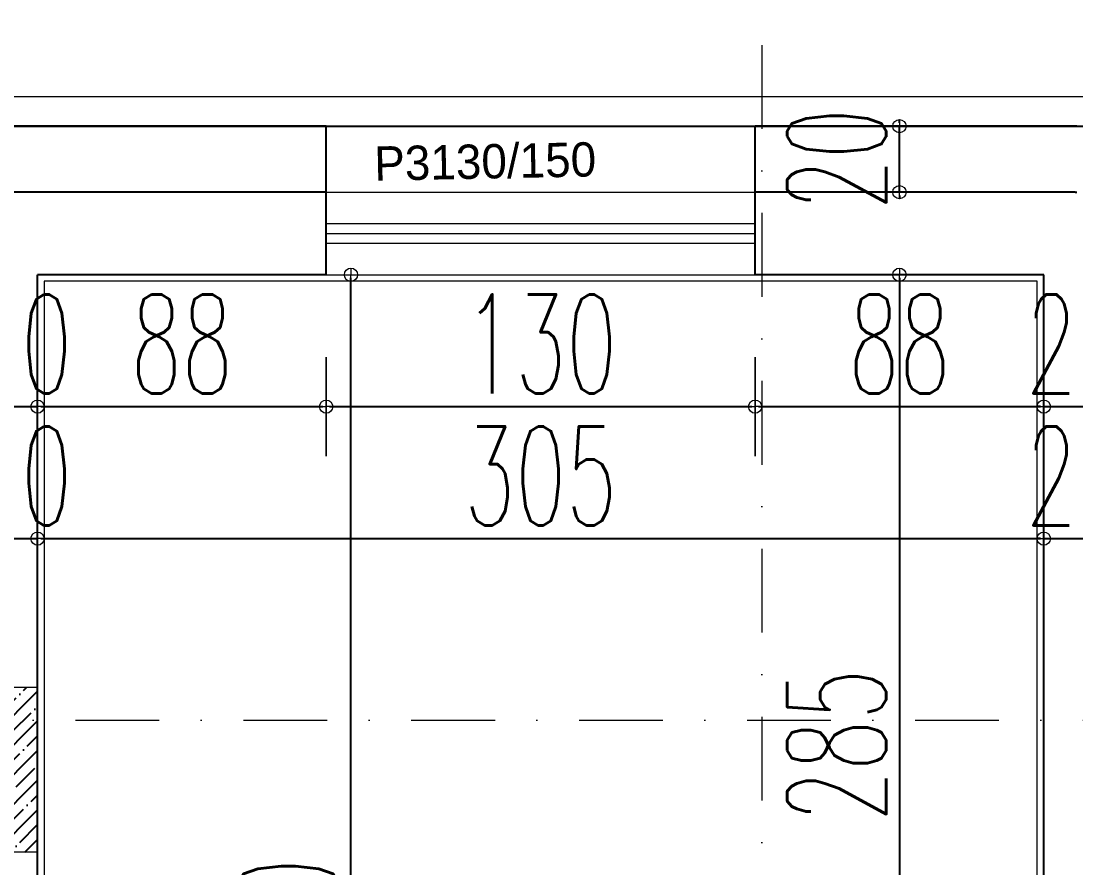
# Model space of a CAD drawing. Header units: millimetres. Extents: x -16104 to 67872, y -88009 to 12107.
# Drawn here: x 11697.2 to 12016.9, y 11370.2 to 11626.9 of the extents above; entities that cross this region are included whole.
import ezdxf

# ---------------------------------------------------------------- set-up
doc = ezdxf.new("R2010")
doc.units = ezdxf.units.MM
doc.linetypes.add('DASHDOTX2', pattern=[50.8, 25.4, -12.7, 0, -12.7])
doc.layers.get('0').update_dxf_attribs({"color": 241})
for name, color, linetype, lineweight in [('akslar', 144, 'Continuous', 20), ('duvar', 123, 'Continuous', 25), ('emsal&kolon', 1, 'Continuous', 5), ('OLCU', 54, 'Continuous', 13), ('pencere', 5, 'Continuous', 5), ('POZ', 36, 'Continuous', 18), ('SıVA', 40, 'Continuous', 9)]:
    doc.layers.add(name, color=color, linetype=linetype, lineweight=lineweight)
doc.styles.add('DIM', font='Txttw.shx', dxfattribs={"width": 0.6})
doc.styles.add('M2', font='stylu.ttf', dxfattribs={"height": 10})
doc.dimstyles.new('50', dxfattribs={"dimscale": 0, "dimtxt": 30, "dimasz": 1, "dimexe": 0, "dimexo": 2, "dimgap": 4, "dimtad": 1, "dimdec": 0, "dimzin": 0, "dimdsep": 46, "dimtxsty": 'DIM', "dimblk1": 'DOT', "dimblk2": 'DOT', "dimsah": 1, "dimcen": 1.5, "dimdle": 3, "dimse1": 1, "dimse2": 1, "dimclrd": 256, "dimclre": 9, "dimclrt": 256, "dimadec": 0, "dimazin": 0, "dimtfac": 0.24, "dimtdec": 0, "dimtix": 1, "dimtmove": 2, "dimatfit": 3, "dimldrblk": 'DOT', "dimfxl": 0, "dimtolj": 1, "dimtzin": 15, "dimarcsym": 0})

# ---------------------------------------------------------------- blocks, each defined once
blk = doc.blocks.new('DOT')
for p, q in [((0, 15), (0, -15)), ((-2, 0), (0, 0)), ((2, 0), (0, 0))]:
    blk.add_line(p, q)
blk.add_circle((0, 0), 2)
blk = doc.blocks.new('*D507')
at = {"layer": 'Defpoints', "color": 0, "transparency": 16777216}
for p in [(11692.15, 11510.04), (11702.15, 11510.04), (11702.15, 11510.04)]:
    blk.add_point(p, dxfattribs=at)
at = {"layer": 'OLCU', "lineweight": -2, "transparency": 16777216}
for p, q in [((11691.15, 11510.04), (11690.15, 11510.04)), ((11692.15, 11510.04), (11702.15, 11510.04)), ((11703.15, 11510.04), (11704.15, 11510.04))]:
    blk.add_line(p, q, dxfattribs=at)
blk.add_blockref('DOT', (11692.15, 11510.04), dxfattribs=at)
at = {"layer": 'OLCU', "lineweight": -2, "transparency": 16777216, "rotation": 180}
blk.add_blockref('DOT', (11702.15, 11510.04), dxfattribs=at)
at = {"layer": 'OLCU', "transparency": 16777216, "insert": (11697.15, 11529.04), "char_height": 30, "attachment_point": 5, "style": 'DIM'}
blk.add_mtext('\\A1;10', dxfattribs=at)
blk = doc.blocks.new('*D972')
at = {"layer": 'Defpoints', "color": 0, "transparency": 16777216}
for p in [(11702.15, 11550.04), (11789.65, 11550.04), (11789.65, 11510.04)]:
    blk.add_point(p, dxfattribs=at)
at = {"layer": 'OLCU', "lineweight": -2, "transparency": 16777216}
blk.add_line((11703.15, 11510.04), (11788.65, 11510.04), dxfattribs=at)
at = {"layer": 'OLCU', "lineweight": -2, "transparency": 16777216, "rotation": 180}
blk.add_blockref('DOT', (11702.15, 11510.04), dxfattribs=at)
at = {"layer": 'OLCU', "lineweight": -2, "transparency": 16777216}
blk.add_blockref('DOT', (11789.65, 11510.04), dxfattribs=at)
at = {"layer": 'OLCU', "transparency": 16777216, "insert": (11745.9, 11529.04), "char_height": 30, "attachment_point": 5, "style": 'DIM'}
blk.add_mtext('\\A1;88', dxfattribs=at)
blk = doc.blocks.new('*D973')
at = {"layer": 'Defpoints', "color": 0, "transparency": 16777216}
for p in [(11789.65, 11550.04), (11919.65, 11550.04), (11919.65, 11510.04)]:
    blk.add_point(p, dxfattribs=at)
at = {"layer": 'OLCU', "lineweight": -2, "transparency": 16777216}
blk.add_line((11790.65, 11510.04), (11918.65, 11510.04), dxfattribs=at)
at = {"layer": 'OLCU', "lineweight": -2, "transparency": 16777216, "rotation": 180}
blk.add_blockref('DOT', (11789.65, 11510.04), dxfattribs=at)
at = {"layer": 'OLCU', "lineweight": -2, "transparency": 16777216}
blk.add_blockref('DOT', (11919.65, 11510.04), dxfattribs=at)
at = {"layer": 'OLCU', "transparency": 16777216, "insert": (11854.65, 11529.04), "char_height": 30, "attachment_point": 5, "style": 'DIM'}
blk.add_mtext('\\A1;130', dxfattribs=at)
blk = doc.blocks.new('*D974')
at = {"layer": 'Defpoints', "color": 0, "transparency": 16777216}
for p in [(11919.65, 11550.04), (12007.15, 11550.04), (12007.15, 11510.04)]:
    blk.add_point(p, dxfattribs=at)
at = {"layer": 'OLCU', "lineweight": -2, "transparency": 16777216}
blk.add_line((11920.65, 11510.04), (12006.15, 11510.04), dxfattribs=at)
at = {"layer": 'OLCU', "lineweight": -2, "transparency": 16777216, "rotation": 180}
blk.add_blockref('DOT', (11919.65, 11510.04), dxfattribs=at)
at = {"layer": 'OLCU', "lineweight": -2, "transparency": 16777216}
blk.add_blockref('DOT', (12007.15, 11510.04), dxfattribs=at)
at = {"layer": 'OLCU', "transparency": 16777216, "insert": (11963.4, 11529.04), "char_height": 30, "attachment_point": 5, "style": 'DIM'}
blk.add_mtext('\\A1;88', dxfattribs=at)
blk = doc.blocks.new('*D508')
at = {"layer": 'Defpoints', "color": 0, "transparency": 16777216}
for p in [(12007.15, 11510.04), (12027.15, 11510.04), (12027.15, 11510.04)]:
    blk.add_point(p, dxfattribs=at)
at = {"layer": 'OLCU', "lineweight": -2, "transparency": 16777216}
for p, q in [((12006.15, 11510.04), (12005.15, 11510.04)), ((12007.15, 11510.04), (12027.15, 11510.04)), ((12028.15, 11510.04), (12029.15, 11510.04))]:
    blk.add_line(p, q, dxfattribs=at)
blk.add_blockref('DOT', (12007.15, 11510.04), dxfattribs=at)
at = {"layer": 'OLCU', "lineweight": -2, "transparency": 16777216, "rotation": 180}
blk.add_blockref('DOT', (12027.15, 11510.04), dxfattribs=at)
at = {"layer": 'OLCU', "transparency": 16777216, "insert": (12017.15, 11529.04), "char_height": 30, "attachment_point": 5, "style": 'DIM'}
blk.add_mtext('\\A1;20', dxfattribs=at)
blk = doc.blocks.new('*D512')
at = {"layer": 'Defpoints', "color": 0, "transparency": 16777216}
for p in [(11692.15, 11470.04), (11702.15, 11470.04), (11702.15, 11470.04)]:
    blk.add_point(p, dxfattribs=at)
at = {"layer": 'OLCU', "lineweight": -2, "transparency": 16777216}
for p, q in [((11691.15, 11470.04), (11690.15, 11470.04)), ((11692.15, 11470.04), (11702.15, 11470.04)), ((11703.15, 11470.04), (11704.15, 11470.04))]:
    blk.add_line(p, q, dxfattribs=at)
blk.add_blockref('DOT', (11692.15, 11470.04), dxfattribs=at)
at = {"layer": 'OLCU', "lineweight": -2, "transparency": 16777216, "rotation": 180}
blk.add_blockref('DOT', (11702.15, 11470.04), dxfattribs=at)
at = {"layer": 'OLCU', "transparency": 16777216, "insert": (11697.15, 11489.04), "char_height": 30, "attachment_point": 5, "style": 'DIM'}
blk.add_mtext('\\A1;10', dxfattribs=at)
blk = doc.blocks.new('*D513')
at = {"layer": 'Defpoints', "color": 0, "transparency": 16777216}
for p in [(11702.15, 11470.04), (12007.15, 11470.04), (12007.15, 11470.04)]:
    blk.add_point(p, dxfattribs=at)
at = {"layer": 'OLCU', "lineweight": -2, "transparency": 16777216}
blk.add_line((11703.15, 11470.04), (12006.15, 11470.04), dxfattribs=at)
at = {"layer": 'OLCU', "lineweight": -2, "transparency": 16777216, "rotation": 180}
blk.add_blockref('DOT', (11702.15, 11470.04), dxfattribs=at)
at = {"layer": 'OLCU', "lineweight": -2, "transparency": 16777216}
blk.add_blockref('DOT', (12007.15, 11470.04), dxfattribs=at)
at = {"layer": 'OLCU', "transparency": 16777216, "insert": (11854.65, 11489.04), "char_height": 30, "attachment_point": 5, "style": 'DIM'}
blk.add_mtext('\\A1;305', dxfattribs=at)
blk = doc.blocks.new('*D514')
at = {"layer": 'Defpoints', "color": 0, "transparency": 16777216}
for p in [(12007.15, 11470.04), (12027.15, 11470.04), (12027.15, 11470.04)]:
    blk.add_point(p, dxfattribs=at)
at = {"layer": 'OLCU', "lineweight": -2, "transparency": 16777216}
for p, q in [((12006.15, 11470.04), (12005.15, 11470.04)), ((12007.15, 11470.04), (12027.15, 11470.04)), ((12028.15, 11470.04), (12029.15, 11470.04))]:
    blk.add_line(p, q, dxfattribs=at)
blk.add_blockref('DOT', (12007.15, 11470.04), dxfattribs=at)
at = {"layer": 'OLCU', "lineweight": -2, "transparency": 16777216, "rotation": 180}
blk.add_blockref('DOT', (12027.15, 11470.04), dxfattribs=at)
at = {"layer": 'OLCU', "transparency": 16777216, "insert": (12017.15, 11489.04), "char_height": 30, "attachment_point": 5, "style": 'DIM'}
blk.add_mtext('\\A1;20', dxfattribs=at)
blk = doc.blocks.new('*D1004')
at = {"layer": 'Defpoints', "color": 0, "transparency": 16777216}
for p in [(11797.15, 11550.04), (11797.15, 11550.04), (11797.15, 11149.73)]:
    blk.add_point(p, dxfattribs=at)
at = {"layer": 'OLCU', "lineweight": -2, "transparency": 16777216}
blk.add_line((11797.15, 11150.73), (11797.15, 11549.04), dxfattribs=at)
for p, rotation in [((11797.15, 11550.04), 90), ((11797.15, 11149.73), 270)]:
    blk.add_blockref('DOT', p, dxfattribs=dict(at, rotation=rotation))
at = {"layer": 'OLCU', "transparency": 16777216, "insert": (11778.15, 11349.89), "char_height": 30, "attachment_point": 5, "rotation": 90, "style": 'DIM'}
blk.add_mtext('\\A1;400', dxfattribs=at)
blk = doc.blocks.new('*D1010')
at = {"layer": 'Defpoints', "color": 0, "transparency": 16777216}
for p in [(11963.4, 11550.04), (11963.4, 11264.73), (11963.4, 11264.73)]:
    blk.add_point(p, dxfattribs=at)
at = {"layer": 'OLCU', "lineweight": -2, "transparency": 16777216}
blk.add_line((11963.4, 11549.04), (11963.4, 11265.73), dxfattribs=at)
for p, rotation in [((11963.4, 11550.04), 90), ((11963.4, 11264.73), 270)]:
    blk.add_blockref('DOT', p, dxfattribs=dict(at, rotation=rotation))
at = {"layer": 'OLCU', "transparency": 16777216, "insert": (11944.4, 11407.39), "char_height": 30, "attachment_point": 5, "rotation": 90, "style": 'DIM'}
blk.add_mtext('\\A1;285', dxfattribs=at)
blk = doc.blocks.new('*D874')
at = {"layer": 'Defpoints', "color": 0, "transparency": 16777216}
for p in [(11963.4, 11595.04), (11963.4, 11595.04), (11963.4, 11575.04)]:
    blk.add_point(p, dxfattribs=at)
at = {"layer": 'OLCU', "lineweight": -2, "transparency": 16777216}
for p, q in [((11963.4, 11596.04), (11963.4, 11597.04)), ((11963.4, 11575.04), (11963.4, 11595.04)), ((11963.4, 11574.04), (11963.4, 11573.04))]:
    blk.add_line(p, q, dxfattribs=at)
for p, rotation in [((11963.4, 11595.04), 270), ((11963.4, 11575.04), 90)]:
    blk.add_blockref('DOT', p, dxfattribs=dict(at, rotation=rotation))
at = {"layer": 'OLCU', "transparency": 16777216, "insert": (11944.4, 11585.04), "char_height": 30, "attachment_point": 5, "rotation": 90, "style": 'DIM'}
blk.add_mtext('\\A1;20', dxfattribs=at)

msp = doc.modelspace()

# ---------------------------------------------------------------- hatches: boundary and pattern name
h = msp.add_hatch()
h.set_pattern_fill('ANSI35,_O', color=256)
h.set_pattern_definition([(45, (0, 0), (-4.490128, 4.490128), []), (45, (4.49, 0), (-4.490128, 4.490128), [7.9375, -1.5875, 0, -1.5875])])
h.paths.add_polyline_path([(11692.15, 11425.04), (11677.15, 11425.04), (11677.15, 11415.04), (11692.15, 11415.04)])
h.paths.add_polyline_path([(11702.15, 11425.04), (11692.15, 11425.04), (11692.15, 11415.04), (11702.15, 11415.04)])
h.paths.add_polyline_path([(11702.15, 11415.04), (11692.15, 11415.04), (11692.15, 11375.04), (11702.15, 11375.04)])
h.paths.add_polyline_path([(11692.15, 11415.04), (11677.15, 11415.04), (11677.15, 11375.04), (11692.15, 11375.04)])

# ---------------------------------------------------------------- linework, layer by layer
at = {"layer": 'akslar', "linetype": 'DASHDOTX2'}
for p, q in [((11921.65, 11925.04), (11921.65, 9115.54)), ((10492.03, 11415.04), (13542.03, 11415.04))]:
    msp.add_line(p, q, dxfattribs=at)
at = {"layer": 'duvar'}
for p, q in [((11224.65, 11595.04), (12809.65, 11595.04)), ((11789.65, 11595.04), (11637.15, 11595.04)), ((11789.65, 11550.04), (11789.65, 11595.04)), ((12017.15, 11595.04), (11919.65, 11595.04)), ((11919.65, 11550.04), (11919.65, 11595.04)), ((11789.65, 11575.04), (11637.15, 11575.04)), ((12014.65, 11575.04), (11919.65, 11575.04)), ((12016.65, 11575.04), (12006.65, 11575.04)), ((12016.65, 11575.04), (12006.65, 11575.04)), ((12016.65, 11575.04), (12017.15, 11575.04)), ((11789.65, 11550.04), (11702.15, 11550.04)), ((11702.15, 11149.73), (11702.15, 11550.04)), ((12007.15, 11550.04), (11919.65, 11550.04)), ((12007.15, 11264.73), (12007.15, 11550.04))]:
    msp.add_line(p, q, dxfattribs=at)
at = {"layer": 'emsal&kolon'}
msp.add_lwpolyline([(11677.15, 11425.04), (11702.15, 11425.04), (11702.15, 11375.04), (11677.15, 11375.04), (11677.15, 11425.04)], dxfattribs=at)
at = {"layer": 'pencere'}
for p, q in [((11789.65, 11575.04), (11919.65, 11575.04)), ((11789.65, 11565.54), (11919.65, 11565.54)), ((11789.65, 11562.54), (11919.65, 11562.54)), ((11789.65, 11559.54), (11919.65, 11559.54)), ((11789.65, 11550.04), (11919.65, 11550.04))]:
    msp.add_line(p, q, dxfattribs=at)
at = {"layer": 'SıVA'}
for points in [[(12582.15, 10217.04), (12582.15, 9702.54), (12447.15, 9702.54), (12447.15, 9442.54), (11665.15, 9442.54), (11665.15, 9612.54), (11445.15, 9612.54), (11445.15, 10467.04), (10983.15, 10467.04), (10983.15, 10981.73), (10813.15, 10981.73), (10813.15, 11434.04), (11103.15, 11434.04), (11103.15, 11604.04), (12925.15, 11604.04), (12925.15, 11434.04), (13215.15, 11434.04), (13215.15, 10981.73), (13045.15, 10981.73), (13045.15, 10487.04), (12885.15, 10487.04), (12885.15, 10217.04)], [(12005.15, 11548.04), (11704.15, 11548.04), (11704.15, 11151.73), (11707.15, 11151.73), (11797.15, 11151.73), (11870.15, 11151.73), (11870.15, 11266.73), (11967.15, 11266.73), (12005.15, 11266.73)]]:
    msp.add_lwpolyline(points, close=True, dxfattribs=at)

# ---------------------------------------------------------------- texts
at = {"layer": 'POZ', "style": 'M2', "flags": 4}
msp.add_attdef('P3130/150', (11804.3, 11578.5), 'K1 80/210', height=10.4, rotation=1.1392, dxfattribs=at)

# ---------------------------------------------------------------- dimensions: what is measured, and where the dimension line sits
at = {"layer": 'OLCU'}
for base, p1, p2, picture, middle in [((11963.4, 11595.04), (11963.4, 11575.04), (11963.4, 11595.04), '*D874', (11944.4, 11585.04)), ((11797.15, 11550.04), (11797.15, 11149.73), (11797.15, 11550.04), '*D1004', (11778.15, 11349.89)), ((11963.4, 11264.73), (11963.4, 11550.04), (11963.4, 11264.73), '*D1010', (11944.4, 11407.39))]:
    dim = msp.add_linear_dim(base=base, p1=p1, p2=p2, angle=90, dimstyle='50', override={"dimscale": 1}, dxfattribs=at)
    dim.commit()
    dim.dimension.update_dxf_attribs({"geometry": picture, "text_midpoint": middle})
for base, p1, p2, picture, middle in [((11789.65117101, 11510.04463968), (11702.15117101, 11550.04463968), (11789.65117101, 11550.04463968), '*D972', (11745.90117101, 11529.04463968)), ((11919.65, 11510.04), (11789.65, 11550.04), (11919.65, 11550.04), '*D973', (11854.65, 11529.04)), ((12007.15117101, 11510.04463968), (11919.65117101, 11550.04463968), (12007.15117101, 11550.04463968), '*D974', (11963.40117101, 11529.04463968)), ((11702.15, 11510.04), (11692.15, 11510.04), (11702.15, 11510.04), '*D507', (11697.15, 11529.04)), ((12027.15, 11510.04), (12007.15, 11510.04), (12027.15, 11510.04), '*D508', (12017.15, 11529.04)), ((11702.15, 11470.04), (11692.15, 11470.04), (11702.15, 11470.04), '*D512', (11697.15, 11489.04)), ((12007.15, 11470.04), (11702.15, 11470.04), (12007.15, 11470.04), '*D513', (11854.65, 11489.04)), ((12027.15, 11470.04), (12007.15, 11470.04), (12027.15, 11470.04), '*D514', (12017.15, 11489.04))]:
    dim = msp.add_linear_dim(base=base, p1=p1, p2=p2, dimstyle='50', override={"dimscale": 1}, dxfattribs=at)
    dim.commit()
    dim.dimension.update_dxf_attribs({"geometry": picture, "text_midpoint": middle})

doc.saveas('drawing.dxf')
